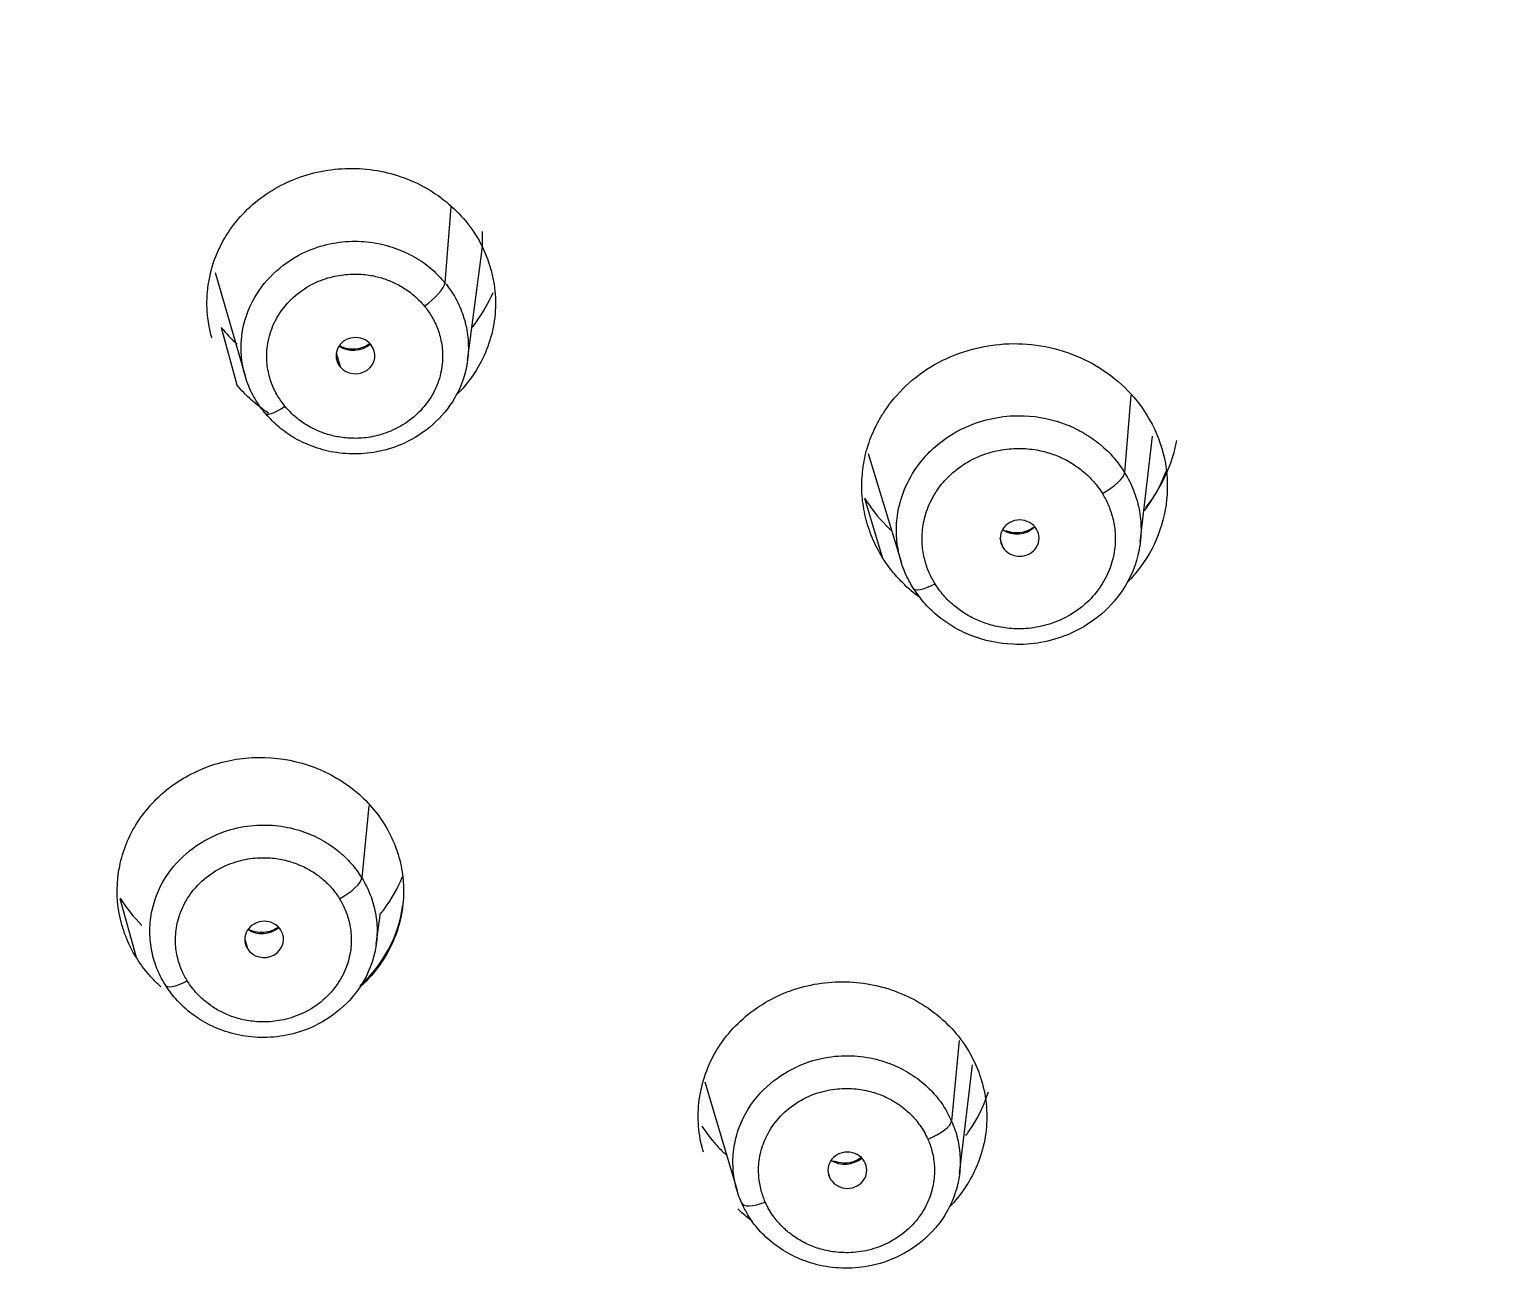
# Model space of a CAD drawing. Extents: x 0 to 1354, y 3495 to 4487.
# Drawn here: x 494.83 to 511.95, y 4123.94 to 4138.38 of the extents above; entities that cross this region are included whole.
import ezdxf

# ---------------------------------------------------------------- set-up
doc = ezdxf.new("R2010")
doc.units = 0
doc.header["$LTSCALE"] = 30
doc.header["$MEASUREMENT"] = 0
doc.layers.add('\\M+5B3DF\\M+5B4E7\\M+5CFDF', color=3, linetype='CONTINUOUS', lineweight=9)

msp = doc.modelspace()

# ---------------------------------------------------------------- linework, layer by layer
at = {"layer": '\\M+5B3DF\\M+5B4E7\\M+5CFDF', "color": 0, "lineweight": -3}
for p, q in [((499.736, 4136.312), (499.666, 4135.43)), ((499.929, 4134.524), (500.093, 4135.759)), ((496.992, 4135.55), (497.34, 4134.348)), ((497.062, 4134.91), (497.243, 4134.243)), ((498.402, 4134.614), (498.446, 4134.453)), ((507.649, 4134.122), (507.577, 4133.22)), ((507.759, 4132.411), (507.902, 4133.643)), ((504.591, 4133.442), (504.976, 4132.182)), ((504.551, 4132.923), (504.756, 4132.236)), ((506.159, 4132.352), (506.129, 4132.453)), ((498.779, 4129.342), (498.699, 4128.502)), ((496.075, 4127.574), (495.887, 4128.259)), ((498.866, 4127.73), (498.915, 4128.094)), ((497.337, 4127.79), (497.367, 4127.681)), ((505.652, 4126.611), (505.563, 4125.671)), ((505.655, 4125.062), (505.805, 4126.324)), ((502.691, 4126.129), (503.066, 4124.862)), ((504.127, 4125.069), (504.142, 4125.019))]:
    msp.add_line(p, q, dxfattribs=at)
for centre, major_axis, ratio, start_param, end_param in [((499.428, 4135.264), (0.232, 0.19), 0.282928, 4.484064, 6.016923), ((498.625, 4134.581), (0.226, 0.001), 0.934123, 0.650874, 3.792467), ((498.6, 4134.922), (-0.295, -0.022), 0.940693, 0.899646, 2.232712), ((498.625, 4134.581), (0.226, 0.001), 0.934123, 3.792467, 6.934059), ((497.804, 4134.1), (-0.232, -0.19), 0.282928, 6.15655, 7.625657), ((507.318, 4133.084), (-0.255, -0.158), 0.308844, 1.382204, 2.918735), ((506.355, 4132.457), (0.226, 0.001), 0.93395, 0.519568, 3.661161), ((506.326, 4132.781), (-0.291, -0.026), 0.939996, 0.86339, 2.266945), ((506.355, 4132.457), (0.226, 0.001), 0.93395, 3.661161, 6.802754), ((505.37, 4132.033), (0.255, 0.158), 0.308844, 3.058362, 4.523796), ((498.439, 4128.366), (0.255, 0.158), 0.308844, 4.523796, 6.053125), ((497.521, 4128.367), (1.665, 0.119), 0.938927, 5.410655, 6.09121), ((497.562, 4127.786), (0.226, 0.001), 0.934059, 0.521032, 3.662625), ((497.562, 4127.786), (0.226, 0.001), 0.934059, 3.662625, 6.804217), ((497.538, 4128.132), (-0.295, -0.021), 0.938927, 0.911871, 2.22069), ((496.667, 4127.41), (-0.255, -0.158), 0.308844, 6.192751, 7.665389), ((505.286, 4125.568), (0.274, 0.122), 0.329476, 4.567336, 6.100112), ((504.35, 4125.099), (0.226, 0.001), 0.933912, 0.390068, 3.531661), ((504.35, 4125.099), (0.226, 0.001), 0.933912, 3.531661, 6.673254), ((504.321, 4125.447), (-0.295, -0.025), 0.938114, 0.915217, 2.215592), ((503.394, 4124.836), (-0.274, -0.122), 0.329476, 6.239739, 7.708929)]:
    msp.add_ellipse(centre, major_axis=major_axis, ratio=ratio, start_param=start_param, end_param=end_param, dxfattribs=at)
for points, knots in [([(501.848, 4164.655), (503.654, 4163.794), (505.383, 4162.79), (508.595, 4160.483), (511.562, 4157.876), (513.983, 4154.826), (516.106, 4151.609), (517.019, 4149.917), (519.364, 4144.702), (520.404, 4141.042), (521.879, 4133.638), (522.314, 4129.895), (522.658, 4125.356), (522.711, 4124.566), (522.757, 4123.776)], [0, 0, 0, 0, 0.118744, 0.118744, 0.237487, 0.356231, 0.356231, 0.474975, 0.474975, 0.712462, 0.712462, 0.94995, 0.94995, 1, 1, 1, 1]), ([(498.896, 4161.358), (499.104, 4161.278), (499.527, 4161.115), (500.165, 4160.855), (500.818, 4160.577), (501.484, 4160.28), (502.163, 4159.963), (502.854, 4159.623), (503.554, 4159.259), (504.263, 4158.871), (504.98, 4158.455), (505.703, 4158.01), (506.431, 4157.534), (507.163, 4157.025), (507.897, 4156.481), (508.633, 4155.903), (509.368, 4155.287), (510.101, 4154.635), (510.829, 4153.946), (511.549, 4153.221), (512.259, 4152.461), (512.958, 4151.663), (513.643, 4150.827), (514.312, 4149.95), (514.965, 4149.032), (515.597, 4148.076), (516.206, 4147.085), (516.787, 4146.061), (517.339, 4145.009), (517.862, 4143.931), (518.353, 4142.831), (518.816, 4141.711), (519.252, 4140.565), (519.663, 4139.383), (520.052, 4138.154), (520.425, 4136.867), (520.78, 4135.513), (521.117, 4134.086), (521.433, 4132.58), (521.729, 4130.991), (522.004, 4129.315), (522.257, 4127.548), (522.488, 4125.688), (522.695, 4123.734), (522.877, 4121.685), (523.03, 4119.554), (523.153, 4117.367), (523.244, 4115.167), (523.304, 4113.004), (523.33, 4110.903), (523.326, 4108.866), (523.294, 4106.878), (523.237, 4104.928), (523.157, 4103.02), (523.055, 4101.158), (522.931, 4099.346), (522.783, 4097.572), (522.609, 4095.814), (522.406, 4094.05), (522.167, 4092.265), (521.885, 4090.452), (521.553, 4088.611), (521.166, 4086.749), (520.721, 4084.878), (520.215, 4083.014), (519.647, 4081.177), (519.022, 4079.382), (518.347, 4077.652), (517.618, 4075.978), (516.824, 4074.346), (515.945, 4072.732), (514.964, 4071.131), (513.847, 4069.542), (512.566, 4067.974), (511.116, 4066.445), (509.497, 4064.997), (507.728, 4063.662), (505.837, 4062.44), (503.854, 4061.299), (501.782, 4060.223), (499.625, 4059.195), (497.407, 4058.173), (495.164, 4057.106), (492.948, 4055.937), (490.822, 4054.604), (489.147, 4053.34), (487.855, 4052.208), (486.876, 4051.253), (485.891, 4050.176), (484.918, 4048.973), (483.971, 4047.627), (483.063, 4046.089), (482.199, 4044.282), (481.374, 4042.126), (480.619, 4039.549), (480.001, 4036.51), (479.573, 4033.021), (479.348, 4029.166), (479.203, 4025.046), (479.079, 4020.693), (478.965, 4016.03), (478.866, 4010.967), (478.814, 4007.437), (478.787, 4005.599)], [0, 0, 0, 0, 0.003544, 0.007201, 0.01097, 0.014848, 0.018837, 0.022935, 0.027142, 0.031459, 0.035888, 0.040431, 0.045095, 0.049884, 0.054803, 0.059853, 0.065035, 0.070349, 0.07579, 0.08135, 0.087022, 0.092807, 0.09872, 0.104773, 0.110967, 0.117287, 0.123715, 0.130231, 0.136819, 0.143468, 0.150168, 0.156906, 0.163715, 0.170668, 0.177844, 0.185322, 0.193141, 0.201338, 0.209948, 0.219002, 0.228521, 0.238531, 0.249049, 0.260084, 0.271644, 0.283691, 0.296093, 0.308564, 0.320791, 0.332572, 0.343982, 0.355131, 0.366093, 0.376851, 0.387326, 0.397512, 0.40746, 0.417323, 0.427267, 0.437362, 0.447647, 0.458143, 0.468826, 0.479621, 0.490447, 0.501223, 0.511855, 0.522246, 0.532261, 0.542305, 0.552449, 0.562759, 0.573377, 0.584445, 0.595968, 0.607757, 0.619676, 0.631715, 0.643918, 0.656335, 0.669021, 0.682018, 0.695271, 0.708641, 0.722035, 0.735445, 0.742244, 0.74954, 0.757318, 0.765556, 0.774232, 0.783549, 0.793975, 0.806052, 0.820158, 0.836493, 0.855109, 0.875694, 0.897487, 0.920175, 0.944378, 0.971031, 1, 1, 1, 1]), ([(498.594, 4160.306), (500.412, 4159.607), (502.18, 4158.798), (504.693, 4157.371), (505.508, 4156.859), (507.078, 4155.765), (507.835, 4155.182), (510.014, 4153.338), (511.347, 4151.984), (513.746, 4149.084), (514.807, 4147.534), (516.658, 4144.299), (517.447, 4142.612), (518.801, 4139.163), (519.358, 4137.397), (520.298, 4133.824), (520.676, 4132.017), (521.302, 4128.381), (521.551, 4126.553), (521.958, 4122.889), (522.114, 4121.052), (522.354, 4117.373), (522.439, 4115.532), (522.593, 4110.005), (522.551, 4106.318), (522.285, 4100.795), (522.163, 4098.955), (521.826, 4095.284), (521.614, 4093.452), (521.072, 4089.804), (520.74, 4087.988), (519.919, 4084.388), (519.431, 4082.604), (518.265, 4079.09), (517.593, 4077.358), (516.413, 4074.831), (515.992, 4074), (515.085, 4072.37), (514.6, 4071.57), (513.029, 4069.241), (511.819, 4067.782), (509.771, 4065.801), (509.049, 4065.177), (507.535, 4064.004), (506.744, 4063.455), (505.118, 4062.415), (504.283, 4061.925), (502.586, 4060.987), (501.724, 4060.54), (499.108, 4059.247), (497.325, 4058.447), (494.701, 4057.158), (493.835, 4056.713), (492.142, 4055.761), (491.317, 4055.252), (489.725, 4054.156), (488.957, 4053.57), (487.49, 4052.318), (486.792, 4051.652), (485.471, 4050.241), (484.848, 4049.497), (483.701, 4047.936), (483.179, 4047.117), (482.26, 4045.409), (481.86, 4044.522), (481.151, 4042.708), (480.842, 4041.781), (480.036, 4038.964), (479.665, 4037.037), (479.158, 4033.15), (479.026, 4031.189), (478.834, 4027.264), (478.769, 4025.298), (478.647, 4021.363), (478.591, 4019.394), (478.444, 4013.486), (478.372, 4009.543), (478.322, 4005.599)], [0, 0, 0, 0, 0.03125, 0.03125, 0.046875, 0.046875, 0.0625, 0.0625, 0.09375, 0.09375, 0.125, 0.125, 0.15625, 0.15625, 0.1875, 0.1875, 0.21875, 0.21875, 0.25, 0.25, 0.28125, 0.28125, 0.3125, 0.3125, 0.375, 0.375, 0.40625, 0.40625, 0.4375, 0.4375, 0.46875, 0.46875, 0.5, 0.5, 0.53125, 0.53125, 0.546875, 0.546875, 0.5625, 0.5625, 0.59375, 0.59375, 0.609375, 0.609375, 0.625, 0.625, 0.640625, 0.640625, 0.65625, 0.65625, 0.6875, 0.6875, 0.703125, 0.703125, 0.71875, 0.71875, 0.734375, 0.734375, 0.75, 0.75, 0.765625, 0.765625, 0.78125, 0.78125, 0.796875, 0.796875, 0.8125, 0.8125, 0.84375, 0.84375, 0.875, 0.875, 0.90625, 0.90625, 0.9375, 0.9375, 1, 1, 1, 1]), ([(477.479, 4036.988), (477.514, 4037.19), (477.594, 4037.649), (477.743, 4038.418), (477.942, 4039.344), (478.182, 4040.346), (478.558, 4041.75), (479.034, 4043.258), (479.749, 4045.107), (480.557, 4046.812), (481.569, 4048.451), (482.475, 4049.612), (483.174, 4050.395), (483.72, 4050.964), (484.274, 4051.514), (484.896, 4052.101), (485.556, 4052.699), (486.279, 4053.336), (487.009, 4053.963), (487.729, 4054.55), (488.497, 4055.146), (489.606, 4055.948), (491.134, 4056.933), (493.076, 4058.015), (495.111, 4059.026), (497.684, 4060.238), (500.38, 4061.506), (502.737, 4062.753), (504.255, 4063.645), (505.394, 4064.366), (507.42, 4065.757), (509.41, 4067.484), (511.2, 4069.52), (512.347, 4071.021), (513.485, 4072.763), (514.592, 4074.748), (515.655, 4076.97), (516.656, 4079.43), (517.576, 4082.125), (518.696, 4086.112), (519.683, 4091.185), (520.366, 4097.065), (520.727, 4102.371), (520.873, 4107.087), (520.883, 4111.209), (520.799, 4114.734), (520.663, 4117.66), (520.51, 4119.989), (520.37, 4121.722), (520.265, 4122.858), (520.029, 4125.221), (519.591, 4128.685), (518.759, 4133.098), (517.87, 4136.521), (516.72, 4140.04), (515.134, 4143.756), (512.786, 4147.647), (510.218, 4150.803), (507.625, 4153.277), (505.162, 4155.143), (502.955, 4156.485), (501.114, 4157.427), (499.704, 4158.062), (498.76, 4158.452), (498.289, 4158.636), (498.135, 4158.696)], [0, 0, 0, 0, 0.003976, 0.009037, 0.015181, 0.02234, 0.029033, 0.04339, 0.053009, 0.067553, 0.080041, 0.090497, 0.096214, 0.100508, 0.105868, 0.11143, 0.117193, 0.123269, 0.130297, 0.136094, 0.141538, 0.149425, 0.163015, 0.17726, 0.192999, 0.207436, 0.232823, 0.251111, 0.25955, 0.267329, 0.277588, 0.307897, 0.319194, 0.331856, 0.345879, 0.361259, 0.378, 0.3961, 0.415561, 0.436382, 0.481194, 0.521892, 0.558479, 0.590959, 0.619335, 0.643607, 0.663774, 0.679837, 0.691795, 0.699649, 0.703397, 0.740803, 0.771616, 0.795835, 0.813454, 0.847523, 0.878173, 0.905401, 0.929204, 0.949582, 0.966531, 0.980047, 0.990129, 0.99678, 1, 1, 1, 1]), ([(498.048, 4158.561), (499.537, 4157.987), (500.991, 4157.335), (503.081, 4156.207), (503.762, 4155.806), (505.084, 4154.951), (505.725, 4154.496), (507.584, 4153.058), (508.739, 4152.003), (510.862, 4149.74), (511.83, 4148.532), (513.568, 4145.995), (514.339, 4144.667), (515.694, 4141.93), (516.278, 4140.521), (517.804, 4136.224), (518.517, 4133.268), (519.308, 4128.796), (519.526, 4127.298), (519.894, 4124.296), (520.044, 4122.791), (520.417, 4118.271), (520.56, 4115.25), (520.636, 4110.717), (520.638, 4109.206), (520.597, 4106.184), (520.554, 4104.673), (520.42, 4101.654), (520.327, 4100.145), (520.086, 4097.131), (519.937, 4095.626), (519.387, 4091.124), (518.877, 4088.136), (517.767, 4083.729), (517.34, 4082.272), (516.354, 4079.399), (515.796, 4077.981), (514.522, 4075.209), (513.81, 4073.852), (512.18, 4071.249), (511.258, 4070.005), (509.698, 4068.277), (509.148, 4067.723), (507.992, 4066.671), (507.385, 4066.174), (505.494, 4064.757), (504.148, 4063.913), (502.068, 4062.746), (501.364, 4062.374), (499.94, 4061.655), (499.22, 4061.307), (497.053, 4060.279), (495.596, 4059.613), (493.446, 4058.543), (492.736, 4058.174), (491.338, 4057.396), (490.652, 4056.987), (489.311, 4056.118), (488.657, 4055.66), (487.706, 4054.933), (487.393, 4054.684), (486.779, 4054.174), (486.478, 4053.913), (485.881, 4053.384), (485.585, 4053.118), (484.991, 4052.582), (484.694, 4052.312), (483.812, 4051.489), (483.237, 4050.921), (482.168, 4049.711), (481.671, 4049.072), (480.772, 4047.729), (480.371, 4047.025), (479.653, 4045.576), (479.334, 4044.832), (478.76, 4043.32), (478.506, 4042.552), (477.821, 4040.226), (477.47, 4038.645), (477.193, 4037.052)], [0, 0, 0, 0, 0.03125, 0.03125, 0.046875, 0.046875, 0.0625, 0.0625, 0.09375, 0.09375, 0.125, 0.125, 0.15625, 0.15625, 0.1875, 0.1875, 0.25, 0.25, 0.28125, 0.28125, 0.3125, 0.3125, 0.375, 0.375, 0.40625, 0.40625, 0.4375, 0.4375, 0.46875, 0.46875, 0.5, 0.5, 0.5625, 0.5625, 0.59375, 0.59375, 0.625, 0.625, 0.65625, 0.65625, 0.6875, 0.6875, 0.703125, 0.703125, 0.71875, 0.71875, 0.75, 0.75, 0.765625, 0.765625, 0.78125, 0.78125, 0.8125, 0.8125, 0.828125, 0.828125, 0.84375, 0.84375, 0.859375, 0.859375, 0.867188, 0.867188, 0.875, 0.875, 0.882813, 0.882813, 0.890625, 0.890625, 0.90625, 0.90625, 0.921875, 0.921875, 0.9375, 0.9375, 0.953125, 0.953125, 0.96875, 0.96875, 1, 1, 1, 1]), ([(519.845, 4109.579), (519.844, 4109.829), (519.844, 4110.439), (519.835, 4111.517), (519.814, 4112.777), (519.782, 4113.985), (519.731, 4115.459), (519.619, 4117.882), (519.41, 4120.913), (519.041, 4124.668), (518.506, 4128.719), (517.686, 4132.995), (516.603, 4136.969), (515.402, 4140.32), (514.028, 4143.293), (512.678, 4145.619), (511.367, 4147.517), (510.223, 4148.946), (509.268, 4150.025), (508.327, 4151.014), (507.075, 4152.185), (505.387, 4153.543), (503.34, 4154.939), (501.661, 4155.875), (500.266, 4156.555), (499.489, 4156.91), (498.644, 4157.275), (498.105, 4157.492), (497.848, 4157.596)], [0, 0, 0, 0, 0.013499, 0.032851, 0.058055, 0.081348, 0.097973, 0.137442, 0.211986, 0.261549, 0.34055, 0.431682, 0.4952, 0.561104, 0.621672, 0.669263, 0.703408, 0.743304, 0.765379, 0.778837, 0.814592, 0.854564, 0.891026, 0.942257, 0.953028, 0.970405, 0.985873, 1, 1, 1, 1]), ([(519.168, 4109.583), (519.167, 4109.825), (519.166, 4110.507), (519.153, 4111.832), (519.119, 4113.524), (519.058, 4115.382), (518.966, 4117.331), (518.792, 4120.228), (518.465, 4124), (517.872, 4128.664), (517.034, 4133.168), (515.974, 4137.074), (514.946, 4139.919), (514.083, 4141.922), (513.194, 4143.721), (512.224, 4145.396), (511.009, 4147.189), (509.715, 4148.829), (508.26, 4150.445), (506.722, 4151.882), (505.089, 4153.196), (503.506, 4154.27), (502.062, 4155.122), (500.861, 4155.751), (499.709, 4156.292), (498.685, 4156.739), (497.992, 4157.015), (497.646, 4157.153)], [0, 0, 0, 0, 0.013143, 0.037136, 0.072102, 0.105207, 0.138308, 0.178293, 0.263128, 0.344238, 0.433822, 0.511689, 0.563169, 0.597054, 0.629132, 0.670943, 0.700619, 0.744641, 0.781825, 0.815491, 0.855345, 0.891448, 0.915104, 0.942396, 0.9616, 0.980805, 1, 1, 1, 1]), ([(513.427, 4145.187), (513.48, 4145.097), (513.748, 4144.642), (514.216, 4143.801), (514.803, 4142.642), (515.35, 4141.432), (515.869, 4140.179), (516.359, 4138.882), (516.811, 4137.542), (517.231, 4136.161), (517.62, 4134.741), (517.972, 4133.281), (518.295, 4131.785), (518.589, 4130.252), (518.853, 4128.684), (519.088, 4127.081), (519.299, 4125.445), (519.489, 4123.776), (519.654, 4122.075), (519.8, 4120.342), (519.923, 4118.577), (520.022, 4116.78), (520.104, 4114.952), (520.159, 4113.093), (520.192, 4111.204), (520.2, 4109.283), (520.184, 4107.333), (520.142, 4105.353), (520.072, 4103.343), (519.968, 4101.304), (519.836, 4099.236), (519.661, 4097.14), (519.446, 4095.017), (519.186, 4092.868), (518.862, 4090.696), (518.475, 4088.503), (518.008, 4086.292), (517.445, 4084.07), (516.895, 4082.18), (516.378, 4080.628), (515.937, 4079.415), (515.462, 4078.213), (514.953, 4077.023), (514.411, 4075.846), (513.823, 4074.688), (513.197, 4073.548), (512.522, 4072.431), (511.794, 4071.344), (511.016, 4070.288), (510.174, 4069.274), (509.278, 4068.301), (508.329, 4067.373), (507.318, 4066.502), (506.265, 4065.677), (505.158, 4064.913), (504.025, 4064.185), (502.866, 4063.493), (501.681, 4062.841), (500.482, 4062.214), (499.267, 4061.612), (498.043, 4061.026), (496.814, 4060.45), (495.586, 4059.872), (494.366, 4059.28), (493.158, 4058.67), (491.963, 4058.037), (490.856, 4057.41), (489.844, 4056.784), (488.921, 4056.166), (488.019, 4055.52), (487.143, 4054.84), (486.294, 4054.129), (485.464, 4053.395), (484.636, 4052.653), (483.81, 4051.901), (483.006, 4051.122), (482.253, 4050.295), (481.546, 4049.429), (480.877, 4048.53), (480.429, 4047.791), (480.066, 4047.147), (479.712, 4046.488), (479.216, 4045.458), (478.637, 4044.031), (478.109, 4042.498), (477.688, 4040.993), (477.358, 4039.666), (477.064, 4038.345), (476.908, 4037.461), (476.83, 4037.021)], [0, 0, 0, 0, 0.002468, 0.012514, 0.022798, 0.033329, 0.044108, 0.055129, 0.066393, 0.077904, 0.089657, 0.101655, 0.113899, 0.126387, 0.139118, 0.152094, 0.165315, 0.17878, 0.192488, 0.20644, 0.220635, 0.235074, 0.249757, 0.264681, 0.279851, 0.295264, 0.31092, 0.326819, 0.34296, 0.359346, 0.375974, 0.392844, 0.409959, 0.427314, 0.444912, 0.462752, 0.480832, 0.499156, 0.517721, 0.528, 0.538278, 0.548557, 0.558836, 0.569113, 0.579388, 0.589662, 0.599931, 0.610203, 0.620471, 0.630736, 0.641004, 0.651267, 0.661534, 0.671801, 0.682071, 0.692355, 0.702632, 0.712912, 0.723195, 0.733479, 0.743768, 0.75406, 0.764357, 0.774655, 0.784949, 0.79524, 0.805535, 0.814028, 0.822513, 0.830998, 0.839481, 0.847958, 0.856419, 0.864871, 0.873338, 0.881827, 0.890319, 0.898795, 0.907282, 0.915765, 0.918446, 0.924105, 0.932748, 0.944371, 0.958984, 0.969412, 0.979719, 0.989916, 1, 1, 1, 1]), ([(513.725, 4145.279), (513.731, 4145.27), (513.921, 4144.944), (514.292, 4144.287), (514.818, 4143.281), (515.332, 4142.192), (515.864, 4140.957), (516.434, 4139.511), (517.002, 4137.869), (517.539, 4136.095), (518.024, 4134.249), (518.452, 4132.336), (518.837, 4130.355), (519.172, 4128.306), (519.462, 4126.181), (519.721, 4123.968), (519.936, 4121.681), (520.119, 4119.321), (520.255, 4116.932), (520.357, 4114.541), (520.411, 4112.202), (520.431, 4109.921), (520.417, 4107.681), (520.37, 4105.453), (520.289, 4103.21), (520.168, 4100.954), (520.012, 4098.687), (519.804, 4096.398), (519.55, 4094.055), (519.222, 4091.662), (518.816, 4089.225), (518.311, 4086.729), (517.7, 4084.286), (517.109, 4082.252), (516.582, 4080.674), (516.137, 4079.453), (515.667, 4078.267), (515.174, 4077.116), (514.657, 4075.989), (514.101, 4074.884), (513.507, 4073.79), (512.865, 4072.707), (512.171, 4071.647), (511.449, 4070.641), (510.709, 4069.711), (509.956, 4068.856), (509.185, 4068.048), (508.377, 4067.279), (507.529, 4066.551), (506.654, 4065.857), (505.751, 4065.208), (504.838, 4064.606), (503.932, 4064.036), (503.025, 4063.5), (502.11, 4062.994), (501.183, 4062.5), (500.202, 4062), (499.127, 4061.474), (497.949, 4060.915), (496.699, 4060.331), (495.418, 4059.727), (494.143, 4059.105), (492.932, 4058.486), (491.85, 4057.904), (490.78, 4057.291), (489.735, 4056.635), (488.677, 4055.909), (487.713, 4055.193), (486.781, 4054.439), (485.86, 4053.634), (484.945, 4052.807), (484.055, 4051.994), (483.233, 4051.2), (482.53, 4050.434), (481.962, 4049.75), (481.523, 4049.186), (481.179, 4048.715), (480.9, 4048.299), (480.664, 4047.915), (480.417, 4047.491), (480.151, 4047.014), (479.866, 4046.469), (479.594, 4045.915), (479.333, 4045.338), (479.068, 4044.707), (478.782, 4043.972), (478.461, 4043.083), (478.13, 4042.043), (477.807, 4040.882), (477.496, 4039.643), (477.206, 4038.354), (477.049, 4037.473), (476.97, 4037.032)], [0, 0, 0, 0, 0.000249, 0.008916, 0.017886, 0.027158, 0.037545, 0.049877, 0.064188, 0.079026, 0.094192, 0.109873, 0.126, 0.142603, 0.159715, 0.177508, 0.196149, 0.214924, 0.234452, 0.253688, 0.272519, 0.290724, 0.308584, 0.326418, 0.344337, 0.362602, 0.380752, 0.398999, 0.417862, 0.437408, 0.457046, 0.477191, 0.498512, 0.517389, 0.527892, 0.538271, 0.548415, 0.558305, 0.568085, 0.577888, 0.587654, 0.597568, 0.607634, 0.617478, 0.626664, 0.635428, 0.644046, 0.652634, 0.661245, 0.669847, 0.678351, 0.686737, 0.694871, 0.702836, 0.710787, 0.718707, 0.726778, 0.735836, 0.745918, 0.756431, 0.767185, 0.778121, 0.788755, 0.798204, 0.806156, 0.816934, 0.826447, 0.835552, 0.84446, 0.853939, 0.86358, 0.872633, 0.88133, 0.889549, 0.896262, 0.901548, 0.905802, 0.909513, 0.912928, 0.916035, 0.920686, 0.925318, 0.929989, 0.934669, 0.939673, 0.945479, 0.952541, 0.961029, 0.970166, 0.979783, 0.989897, 1, 1, 1, 1]), ([(496.955, 4134.787), (496.954, 4134.788), (496.954, 4134.79), (496.925, 4134.891), (496.907, 4134.992), (496.893, 4135.196), (496.897, 4135.3), (496.94, 4135.604), (497.012, 4135.803), (497.231, 4136.156), (497.379, 4136.314), (497.64, 4136.5), (497.735, 4136.555), (497.932, 4136.645), (498.034, 4136.681), (498.246, 4136.734), (498.356, 4136.751), (498.574, 4136.764), (498.684, 4136.761), (498.904, 4136.734), (499.011, 4136.71), (499.218, 4136.644), (499.319, 4136.602), (499.606, 4136.447), (499.773, 4136.31), (499.908, 4136.146)], [0, 0, 0, 0, 0.001231, 0.001231, 0.072571, 0.072571, 0.143912, 0.143912, 0.286593, 0.286593, 0.429275, 0.429275, 0.500615, 0.500615, 0.571956, 0.571956, 0.643297, 0.643297, 0.714637, 0.714637, 0.785978, 0.785978, 0.857319, 0.857319, 1, 1, 1, 1]), ([(499.908, 4136.146), (499.976, 4136.064), (500.033, 4135.977), (500.13, 4135.794), (500.169, 4135.696), (500.226, 4135.498), (500.244, 4135.397), (500.258, 4135.193), (500.255, 4135.089), (500.212, 4134.785), (500.139, 4134.586), (499.969, 4134.312), (499.897, 4134.22), (499.814, 4134.136)], [0, 0, 0, 0, 0.140696, 0.140696, 0.281393, 0.281393, 0.422089, 0.422089, 0.562786, 0.562786, 0.844179, 0.844179, 1, 1, 1, 1]), ([(497.297, 4134.759), (497.309, 4134.914), (497.423, 4135.325), (497.834, 4135.722), (498.284, 4135.883), (498.579, 4135.922), (498.859, 4135.901), (499.114, 4135.831), (499.335, 4135.723), (499.522, 4135.59), (499.619, 4135.482), (499.666, 4135.43)], [0, 0, 0, 0, 0.15696, 0.418112, 0.51591, 0.608808, 0.696813, 0.77993, 0.858164, 0.93152, 1, 1, 1, 1]), ([(499.666, 4135.43), (499.688, 4135.401), (499.734, 4135.343), (499.791, 4135.249), (499.841, 4135.149), (499.881, 4135.044), (499.912, 4134.935), (499.932, 4134.823), (499.94, 4134.707), (499.939, 4134.63), (499.936, 4134.591), (499.936, 4134.591)], [0, 0, 0, 0, 0.119782, 0.241051, 0.363807, 0.488054, 0.613794, 0.741029, 0.869762, 0.999994, 1, 1, 1, 1]), ([(499.985, 4134.915), (500.001, 4134.935), (500.098, 4135.06), (500.176, 4135.197), (500.226, 4135.317)], [0, 0, 0, 0, 0.160606, 1, 1, 1, 1]), ([(497.567, 4133.919), (497.544, 4133.948), (497.499, 4134.006), (497.441, 4134.101), (497.391, 4134.201), (497.351, 4134.306), (497.32, 4134.415), (497.301, 4134.528), (497.292, 4134.643), (497.294, 4134.72), (497.297, 4134.759), (497.297, 4134.759)], [0, 0, 0, 0, 0.120223, 0.241813, 0.364767, 0.489085, 0.614766, 0.741807, 0.870208, 0.999967, 1, 1, 1, 1]), ([(498.791, 4134.72), (498.767, 4134.702), (498.707, 4134.669), (498.604, 4134.65), (498.51, 4134.662), (498.459, 4134.684), (498.441, 4134.694)], [0, 0, 0, 0, 0.262069, 0.544187, 0.818825, 1, 1, 1, 1]), ([(504.924, 4134.119), (505.016, 4134.223), (505.119, 4134.314), (505.347, 4134.472), (505.473, 4134.54), (505.735, 4134.642), (505.874, 4134.679), (506.157, 4134.721), (506.299, 4134.726), (506.584, 4134.704), (506.726, 4134.676), (506.995, 4134.592), (507.127, 4134.533), (507.488, 4134.32), (507.692, 4134.122), (507.836, 4133.889)], [0, 0, 0, 0, 0.125, 0.125, 0.25, 0.25, 0.375, 0.375, 0.5, 0.5, 0.625, 0.625, 0.75, 0.75, 1, 1, 1, 1]), ([(499.936, 4134.591), (499.924, 4134.432), (499.808, 4134.021), (499.396, 4133.627), (498.951, 4133.467), (498.657, 4133.428), (498.376, 4133.448), (498.121, 4133.517), (497.899, 4133.625), (497.712, 4133.759), (497.614, 4133.867), (497.567, 4133.919)], [0, 0, 0, 0, 0.160735, 0.418171, 0.515452, 0.608028, 0.695888, 0.779024, 0.857426, 0.931086, 1, 1, 1, 1]), ([(504.756, 4132.236), (504.711, 4132.309), (504.672, 4132.385), (504.607, 4132.54), (504.581, 4132.62), (504.551, 4132.743), (504.543, 4132.785), (504.53, 4132.868), (504.525, 4132.909), (504.516, 4133.034), (504.517, 4133.118), (504.526, 4133.222), (504.528, 4133.243), (504.534, 4133.285), (504.537, 4133.305), (504.547, 4133.368), (504.556, 4133.409), (504.587, 4133.531), (504.615, 4133.61), (504.665, 4133.726), (504.684, 4133.764), (504.714, 4133.821), (504.724, 4133.84), (504.746, 4133.877), (504.757, 4133.895), (504.815, 4133.985), (504.866, 4134.054), (504.924, 4134.119)], [0, 0, 0, 0, 0.125, 0.125, 0.25, 0.25, 0.3125, 0.3125, 0.375, 0.375, 0.5, 0.5, 0.53125, 0.53125, 0.5625, 0.5625, 0.625, 0.625, 0.75, 0.75, 0.8125, 0.8125, 0.84375, 0.84375, 0.875, 0.875, 1, 1, 1, 1]), ([(504.943, 4132.78), (504.961, 4132.876), (505.024, 4133.076), (505.177, 4133.328), (505.42, 4133.581), (505.81, 4133.822), (506.364, 4133.92), (506.824, 4133.823), (507.113, 4133.681), (507.297, 4133.55), (507.456, 4133.397), (507.537, 4133.279), (507.577, 4133.22)], [0, 0, 0, 0, 0.090426, 0.191079, 0.26528, 0.40304, 0.58847, 0.735532, 0.803348, 0.870028, 0.935577, 1, 1, 1, 1]), ([(507.836, 4133.889), (507.923, 4133.748), (507.986, 4133.6), (508.066, 4133.286), (508.081, 4133.125), (508.061, 4132.805), (508.026, 4132.645), (507.909, 4132.345), (507.826, 4132.201), (507.687, 4132.027), (507.648, 4131.982), (507.606, 4131.94)], [0, 0, 0, 0, 0.229483, 0.229483, 0.458966, 0.458966, 0.688449, 0.688449, 0.917931, 0.917931, 1, 1, 1, 1]), ([(507.822, 4132.812), (507.865, 4132.866), (508.01, 4133.069), (508.128, 4133.344), (508.176, 4133.548), (508.184, 4133.595)], [0, 0, 0, 0, 0.230001, 0.822693, 1, 1, 1, 1]), ([(507.577, 4133.22), (507.596, 4133.187), (507.635, 4133.122), (507.681, 4133.017), (507.719, 4132.908), (507.746, 4132.795), (507.763, 4132.68), (507.77, 4132.562), (507.765, 4132.457), (507.757, 4132.393), (507.754, 4132.368)], [0, 0, 0, 0, 0.12644, 0.254267, 0.383483, 0.514091, 0.646093, 0.779493, 0.914292, 1, 1, 1, 1]), ([(507.81, 4132.779), (507.833, 4132.809), (507.934, 4132.952), (508.013, 4133.109), (508.059, 4133.237)], [0, 0, 0, 0, 0.212886, 1, 1, 1, 1]), ([(504.551, 4132.923), (504.621, 4132.809), (504.722, 4132.681), (504.838, 4132.567), (504.858, 4132.549)], [0, 0, 0, 0, 0.83549, 1, 1, 1, 1]), ([(505.112, 4131.882), (505.092, 4131.915), (505.054, 4131.981), (505.008, 4132.086), (504.97, 4132.194), (504.943, 4132.307), (504.925, 4132.423), (504.919, 4132.541), (504.924, 4132.661), (504.935, 4132.74), (504.943, 4132.78), (504.943, 4132.78)], [0, 0, 0, 0, 0.120258, 0.241871, 0.36484, 0.489162, 0.614837, 0.741863, 0.870238, 0.999961, 1, 1, 1, 1]), ([(506.509, 4132.578), (506.501, 4132.573), (506.464, 4132.548), (506.387, 4132.519), (506.284, 4132.515), (506.223, 4132.532), (506.197, 4132.543)], [0, 0, 0, 0, 0.093767, 0.42154, 0.733432, 1, 1, 1, 1]), ([(507.754, 4132.368), (507.751, 4132.353), (507.72, 4132.168), (507.545, 4131.74), (506.998, 4131.299), (506.324, 4131.182), (505.862, 4131.28), (505.575, 4131.422), (505.391, 4131.553), (505.232, 4131.706), (505.152, 4131.824), (505.112, 4131.882)], [0, 0, 0, 0, 0.013638, 0.171241, 0.409028, 0.594158, 0.738617, 0.80589, 0.87188, 0.936584, 1, 1, 1, 1]), ([(505.174, 4131.778), (505.101, 4131.833), (505.033, 4131.894), (504.95, 4131.981), (504.93, 4132.002), (504.892, 4132.047), (504.873, 4132.069), (504.82, 4132.139), (504.786, 4132.186), (504.756, 4132.236)], [0, 0, 0, 0, 0.438005, 0.438005, 0.578503, 0.578503, 0.719002, 0.719002, 1, 1, 1, 1]), ([(496.075, 4127.574), (495.976, 4127.735), (495.909, 4127.907), (495.842, 4128.272), (495.844, 4128.457), (495.917, 4128.819), (495.987, 4128.992), (496.139, 4129.229), (496.197, 4129.302), (496.325, 4129.44), (496.397, 4129.505), (496.551, 4129.62), (496.632, 4129.67), (496.804, 4129.758), (496.896, 4129.795), (497.082, 4129.853), (497.177, 4129.875), (497.371, 4129.901), (497.471, 4129.907), (497.765, 4129.898), (497.962, 4129.859), (498.325, 4129.721), (498.496, 4129.621), (498.785, 4129.375), (498.908, 4129.226), (499.088, 4128.901), (499.148, 4128.721), (499.197, 4128.359), (499.186, 4128.171), (499.097, 4127.815), (499.017, 4127.643), (498.846, 4127.401), (498.771, 4127.317), (498.689, 4127.241)], [0, 0, 0, 0, 0.079431, 0.079431, 0.158863, 0.158863, 0.238294, 0.238294, 0.278009, 0.278009, 0.317725, 0.317725, 0.357441, 0.357441, 0.397156, 0.397156, 0.436872, 0.436872, 0.476588, 0.476588, 0.556019, 0.556019, 0.63545, 0.63545, 0.714881, 0.714881, 0.794313, 0.794313, 0.873744, 0.873744, 0.953175, 0.953175, 1, 1, 1, 1]), ([(496.259, 4128.127), (496.292, 4128.28), (496.463, 4128.672), (496.926, 4129.015), (497.395, 4129.119), (497.692, 4129.121), (497.967, 4129.066), (498.209, 4128.966), (498.413, 4128.832), (498.579, 4128.677), (498.66, 4128.559), (498.699, 4128.502)], [0, 0, 0, 0, 0.156721, 0.418419, 0.516161, 0.60901, 0.696969, 0.780045, 0.858239, 0.931557, 1, 1, 1, 1]), ([(498.699, 4128.502), (498.717, 4128.47), (498.754, 4128.407), (498.798, 4128.306), (498.834, 4128.201), (498.859, 4128.092), (498.874, 4127.98), (498.878, 4127.866), (498.872, 4127.771), (498.864, 4127.715), (498.861, 4127.696)], [0, 0, 0, 0, 0.128577, 0.258764, 0.390565, 0.52398, 0.659012, 0.795664, 0.933937, 1, 1, 1, 1]), ([(498.922, 4128.089), (498.936, 4128.107), (499.038, 4128.24), (499.12, 4128.386), (499.172, 4128.518)], [0, 0, 0, 0, 0.136591, 1, 1, 1, 1]), ([(496.409, 4127.26), (496.39, 4127.292), (496.353, 4127.355), (496.309, 4127.457), (496.274, 4127.562), (496.248, 4127.671), (496.234, 4127.783), (496.23, 4127.898), (496.237, 4128.013), (496.25, 4128.089), (496.259, 4128.127), (496.259, 4128.127)], [0, 0, 0, 0, 0.120228, 0.241821, 0.364776, 0.489092, 0.614769, 0.741805, 0.870199, 0.999949, 1, 1, 1, 1]), ([(497.729, 4127.931), (497.72, 4127.925), (497.686, 4127.901), (497.612, 4127.87), (497.507, 4127.861), (497.433, 4127.879), (497.398, 4127.895), (497.393, 4127.897)], [0, 0, 0, 0, 0.097091, 0.373801, 0.664683, 0.951224, 1, 1, 1, 1]), ([(498.861, 4127.696), (498.858, 4127.676), (498.824, 4127.499), (498.642, 4127.087), (498.179, 4126.746), (497.715, 4126.643), (497.419, 4126.64), (497.145, 4126.695), (496.902, 4126.795), (496.697, 4126.929), (496.53, 4127.084), (496.448, 4127.203), (496.409, 4127.26)], [0, 0, 0, 0, 0.020349, 0.17781, 0.430332, 0.525502, 0.616091, 0.702088, 0.783485, 0.860273, 0.932447, 1, 1, 1, 1]), ([(496.362, 4127.232), (496.358, 4127.235), (496.354, 4127.238), (496.335, 4127.256), (496.29, 4127.299), (496.247, 4127.345), (496.167, 4127.438), (496.118, 4127.504), (496.075, 4127.574)], [0, 0, 0, 0, 0.034049, 0.034049, 0.172042, 0.448028, 0.448028, 1, 1, 1, 1]), ([(502.675, 4125.31), (502.664, 4125.347), (502.654, 4125.385), (502.625, 4125.523), (502.614, 4125.626), (502.614, 4125.832), (502.625, 4125.933), (502.668, 4126.134), (502.7, 4126.234), (502.826, 4126.517), (502.951, 4126.692), (503.261, 4126.98), (503.448, 4127.096), (503.751, 4127.213), (503.858, 4127.243), (504.073, 4127.283), (504.182, 4127.293), (504.402, 4127.293), (504.513, 4127.282), (504.728, 4127.242), (504.833, 4127.212), (505.037, 4127.133), (505.134, 4127.085), (505.316, 4126.971), (505.403, 4126.905), (505.636, 4126.687), (505.76, 4126.514), (505.845, 4126.323)], [0, 0, 0, 0, 0.024565, 0.024565, 0.089594, 0.089594, 0.154623, 0.154623, 0.219652, 0.219652, 0.34971, 0.34971, 0.479768, 0.479768, 0.544797, 0.544797, 0.609826, 0.609826, 0.674855, 0.674855, 0.739884, 0.739884, 0.804913, 0.804913, 0.869942, 0.869942, 1, 1, 1, 1]), ([(503.09, 4125.596), (503.145, 4125.743), (503.369, 4126.111), (503.875, 4126.396), (504.354, 4126.443), (504.649, 4126.409), (504.914, 4126.321), (505.141, 4126.192), (505.325, 4126.034), (505.468, 4125.86), (505.532, 4125.733), (505.563, 4125.671)], [0, 0, 0, 0, 0.156955, 0.418109, 0.515908, 0.608808, 0.696814, 0.779932, 0.858166, 0.93152, 1, 1, 1, 1]), ([(505.845, 4126.323), (505.888, 4126.227), (505.919, 4126.129), (505.962, 4125.929), (505.973, 4125.825), (505.973, 4125.62), (505.962, 4125.518), (505.919, 4125.317), (505.887, 4125.218), (505.772, 4124.96), (505.668, 4124.806), (505.541, 4124.675)], [0, 0, 0, 0, 0.174353, 0.174353, 0.348705, 0.348705, 0.523058, 0.523058, 0.697411, 0.697411, 1, 1, 1, 1]), ([(505.727, 4125.502), (505.753, 4125.537), (505.865, 4125.696), (505.947, 4125.872), (505.991, 4126.013)], [0, 0, 0, 0, 0.225446, 1, 1, 1, 1]), ([(505.563, 4125.671), (505.576, 4125.638), (505.604, 4125.571), (505.634, 4125.466), (505.654, 4125.357), (505.664, 4125.246), (505.663, 4125.134), (505.653, 4125.032), (505.641, 4124.968), (505.635, 4124.942)], [0, 0, 0, 0, 0.144292, 0.290375, 0.43825, 0.587921, 0.739391, 0.892661, 1, 1, 1, 1]), ([(502.657, 4125.612), (502.705, 4125.537), (502.793, 4125.423), (502.895, 4125.319), (502.935, 4125.282)], [0, 0, 0, 0, 0.625684, 1, 1, 1, 1]), ([(503.119, 4124.719), (503.105, 4124.752), (503.077, 4124.82), (503.047, 4124.925), (503.027, 4125.034), (503.017, 4125.145), (503.018, 4125.258), (503.03, 4125.371), (503.054, 4125.485), (503.077, 4125.559), (503.09, 4125.596), (503.09, 4125.596)], [0, 0, 0, 0, 0.120223, 0.241812, 0.364766, 0.489083, 0.614762, 0.741802, 0.870201, 0.999958, 1, 1, 1, 1]), ([(504.519, 4125.252), (504.499, 4125.236), (504.448, 4125.204), (504.352, 4125.177), (504.26, 4125.182), (504.209, 4125.198), (504.192, 4125.205)], [0, 0, 0, 0, 0.228746, 0.535646, 0.831559, 1, 1, 1, 1]), ([(505.635, 4124.942), (505.632, 4124.93), (505.62, 4124.881), (505.557, 4124.679), (505.31, 4124.276), (504.804, 4123.994), (504.329, 4123.948), (504.035, 4123.981), (503.77, 4124.068), (503.543, 4124.197), (503.358, 4124.355), (503.214, 4124.529), (503.15, 4124.657), (503.119, 4124.719)], [0, 0, 0, 0, 0.011363, 0.048705, 0.201616, 0.446509, 0.539051, 0.627117, 0.710698, 0.789785, 0.864368, 0.934442, 1, 1, 1, 1]), ([(503.24, 4124.507), (503.193, 4124.542), (503.149, 4124.58), (503.096, 4124.629), (503.086, 4124.638), (503.076, 4124.648)], [0, 0, 0, 0, 0.807364, 0.807364, 1, 1, 1, 1])]:
    msp.add_open_spline(points, degree=3, knots=knots, dxfattribs=at)
for points in [[(500.093, 4135.759), (500.105, 4135.847), (500.108, 4135.937), (500.103, 4136.026)], [(497.804, 4133.993), (497.774, 4134.029), (497.717, 4134.109), (497.644, 4134.257), (497.596, 4134.435), (497.586, 4134.639), (497.629, 4134.862), (497.737, 4135.086), (497.919, 4135.291), (498.142, 4135.433), (498.359, 4135.507), (498.561, 4135.535), (498.743, 4135.528), (498.897, 4135.498), (499.035, 4135.451), (499.166, 4135.385), (499.297, 4135.295), (499.386, 4135.208), (499.428, 4135.157)], [(499.428, 4135.157), (499.458, 4135.121), (499.515, 4135.041), (499.587, 4134.893), (499.635, 4134.716), (499.646, 4134.512), (499.603, 4134.289), (499.496, 4134.065), (499.314, 4133.86), (499.091, 4133.718), (498.873, 4133.642), (498.671, 4133.614), (498.489, 4133.622), (498.334, 4133.652), (498.196, 4133.699), (498.065, 4133.764), (497.935, 4133.855), (497.846, 4133.941), (497.804, 4133.993)], [(497.062, 4134.91), (497.119, 4134.841), (497.181, 4134.776), (497.248, 4134.716)], [(497.612, 4133.913), (497.472, 4134.004), (497.348, 4134.115), (497.243, 4134.243)], [(505.37, 4131.926), (505.346, 4131.965), (505.3, 4132.051), (505.246, 4132.203), (505.216, 4132.381), (505.221, 4132.581), (505.272, 4132.793), (505.378, 4133.007), (505.544, 4133.204), (505.767, 4133.365), (506.021, 4133.467), (506.265, 4133.506), (506.481, 4133.499), (506.67, 4133.461), (506.826, 4133.404), (506.96, 4133.333), (507.085, 4133.246), (507.204, 4133.135), (507.282, 4133.034), (507.318, 4132.977)], [(507.318, 4132.977), (507.342, 4132.937), (507.387, 4132.852), (507.441, 4132.7), (507.472, 4132.523), (507.467, 4132.324), (507.416, 4132.111), (507.31, 4131.898), (507.145, 4131.7), (506.922, 4131.539), (506.669, 4131.436), (506.424, 4131.397), (506.207, 4131.403), (506.018, 4131.442), (505.862, 4131.499), (505.727, 4131.569), (505.603, 4131.657), (505.483, 4131.768), (505.406, 4131.868), (505.37, 4131.926)], [(496.667, 4127.303), (496.643, 4127.343), (496.597, 4127.429), (496.546, 4127.585), (496.523, 4127.768), (496.542, 4127.972), (496.616, 4128.187), (496.754, 4128.396), (496.964, 4128.577), (497.205, 4128.69), (497.431, 4128.737), (497.635, 4128.74), (497.813, 4128.71), (497.962, 4128.661), (498.092, 4128.598), (498.212, 4128.517), (498.329, 4128.412), (498.405, 4128.315), (498.439, 4128.259)], [(495.885, 4128.267), (495.955, 4128.153), (496.041, 4128.046), (496.138, 4127.949)], [(498.439, 4128.259), (498.464, 4128.22), (498.509, 4128.133), (498.56, 4127.978), (498.583, 4127.796), (498.565, 4127.592), (498.491, 4127.376), (498.353, 4127.167), (498.144, 4126.986), (497.903, 4126.873), (497.677, 4126.825), (497.472, 4126.823), (497.293, 4126.852), (497.145, 4126.901), (497.015, 4126.965), (496.894, 4127.046), (496.778, 4127.151), (496.702, 4127.247), (496.667, 4127.303)], [(503.394, 4124.729), (503.376, 4124.772), (503.343, 4124.863), (503.314, 4125.023), (503.316, 4125.207), (503.363, 4125.407), (503.466, 4125.611), (503.632, 4125.802), (503.865, 4125.956), (504.12, 4126.038), (504.351, 4126.058), (504.554, 4126.036), (504.727, 4125.985), (504.867, 4125.919), (504.988, 4125.84), (505.096, 4125.745), (505.197, 4125.626), (505.259, 4125.521), (505.286, 4125.461)], [(505.286, 4125.461), (505.305, 4125.419), (505.337, 4125.328), (505.366, 4125.168), (505.364, 4124.985), (505.317, 4124.785), (505.215, 4124.581), (505.049, 4124.39), (504.817, 4124.236), (504.562, 4124.152), (504.33, 4124.132), (504.127, 4124.154), (503.953, 4124.205), (503.812, 4124.272), (503.692, 4124.351), (503.584, 4124.446), (503.483, 4124.564), (503.421, 4124.67), (503.394, 4124.729)]]:
    msp.add_open_spline(points, degree=3, dxfattribs=at)

doc.saveas('drawing.dxf')
